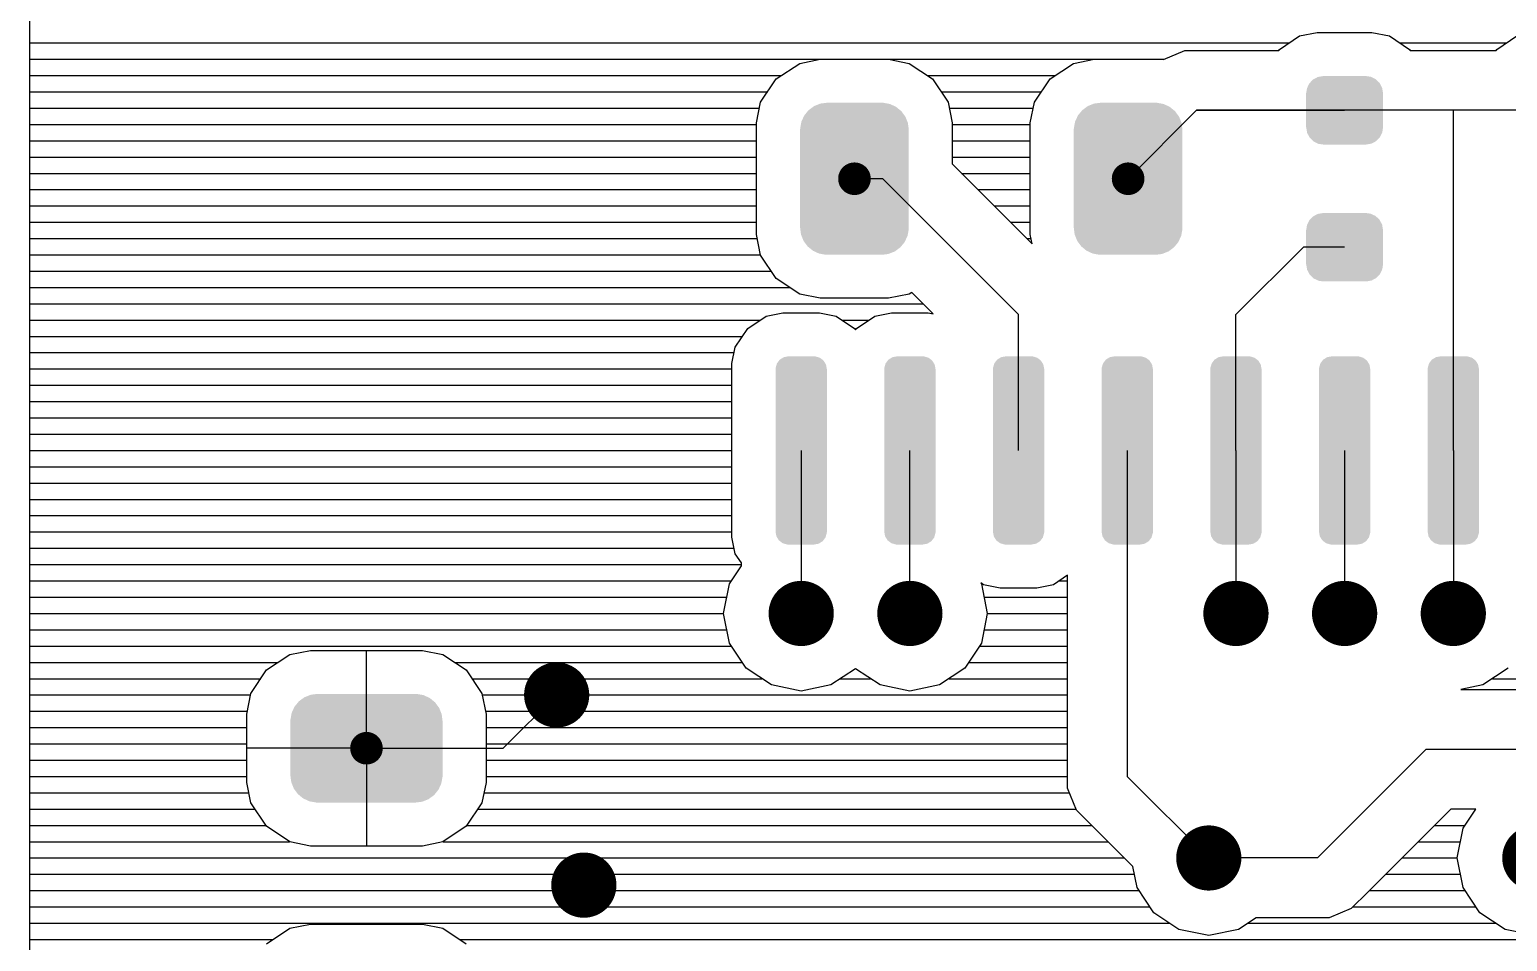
# Model space of a CAD drawing. Extents: x 295 to 953, y 10 to 290.
# Drawn here: x 622.78 to 660.77, y 167.86 to 191.3 of the extents above; entities that cross this region are included whole.
import ezdxf

# ---------------------------------------------------------------- set-up
doc = ezdxf.new("R2010")
doc.units = 0
doc.header["$LTSCALE"] = 5
doc.header["$MEASUREMENT"] = 0
doc.layers.get('0').update_dxf_attribs({"linetype": 'CONTINUOUS', "lineweight": 25})

msp = doc.modelspace()

# ---------------------------------------------------------------- linework, layer by layer
for p, q in [((622.782, 213.668), (622.782, 153.401)), ((654.913, 190.79), (655.427, 191.137)), ((655.427, 191.137), (655.885, 191.226)), ((655.885, 191.226), (657.288, 191.226)), ((657.288, 191.226), (657.746, 191.137)), ((657.746, 191.137), (658.26, 190.79)), ((660.501, 190.79), (661.015, 191.137)), ((622.782, 190.958), (655.17, 190.958)), ((651.929, 190.533), (652.482, 190.763)), ((652.482, 190.763), (654.896, 190.763)), ((654.896, 190.763), (654.913, 190.79)), ((658.003, 190.958), (660.758, 190.958)), ((658.26, 190.79), (658.277, 190.763)), ((658.277, 190.763), (660.484, 190.763)), ((660.484, 190.763), (660.501, 190.79)), ((622.782, 190.539), (651.94, 190.539)), ((641.977, 190.036), (642.58, 190.433)), ((642.58, 190.433), (643.111, 190.539)), ((643.111, 190.539), (644.866, 190.539)), ((644.866, 190.539), (645.391, 190.433)), ((645.391, 190.433), (645.995, 190.036)), ((649.018, 190.036), (649.621, 190.433)), ((649.621, 190.433), (650.147, 190.539)), ((650.147, 190.539), (651.901, 190.539)), ((651.901, 190.539), (651.929, 190.533)), ((622.782, 190.12), (642.111, 190.12)), ((641.575, 189.433), (641.977, 190.036)), ((645.861, 190.12), (649.152, 190.12)), ((645.995, 190.036), (646.397, 189.433)), ((648.615, 189.433), (649.018, 190.036)), ((622.782, 189.701), (641.759, 189.701)), ((646.218, 189.701), (648.794, 189.701)), ((622.782, 189.282), (641.547, 189.282)), ((641.474, 188.902), (641.575, 189.433)), ((646.397, 189.433), (646.503, 188.902)), ((646.425, 189.282), (648.588, 189.282)), ((648.509, 188.902), (648.615, 189.433)), ((651.024, 187.466), (652.784, 189.226)), ((652.784, 189.226), (651.024, 187.466)), ((659.384, 189.226), (652.784, 189.226)), ((652.784, 189.226), (656.59, 189.226)), ((662.178, 189.226), (659.384, 189.226)), ((659.384, 180.481), (659.384, 189.226)), ((622.782, 188.863), (641.474, 188.863)), ((641.474, 186.029), (641.474, 188.902)), ((646.503, 188.902), (646.503, 187.851)), ((646.503, 188.863), (648.509, 188.863)), ((648.509, 186.029), (648.509, 188.902)), ((622.782, 188.444), (641.474, 188.444)), ((646.503, 188.444), (648.509, 188.444)), ((622.782, 188.024), (641.474, 188.024)), ((646.503, 188.024), (648.509, 188.024)), ((646.503, 187.851), (648.56, 185.795)), ((622.782, 187.605), (641.474, 187.605)), ((644.715, 187.466), (643.989, 187.466)), ((648.208, 183.973), (644.715, 187.466)), ((646.743, 187.605), (648.509, 187.605)), ((622.782, 187.186), (641.474, 187.186)), ((647.163, 187.186), (648.509, 187.186)), ((622.782, 186.767), (641.474, 186.767)), ((647.582, 186.767), (648.509, 186.767)), ((622.782, 186.348), (641.474, 186.348)), ((648.001, 186.348), (648.509, 186.348)), ((622.782, 185.929), (641.491, 185.929)), ((641.575, 185.499), (641.474, 186.029)), ((648.42, 185.929), (648.532, 185.929)), ((648.56, 185.795), (648.509, 186.029)), ((622.782, 185.51), (641.575, 185.51)), ((641.977, 184.901), (641.575, 185.499)), ((653.796, 183.973), (655.528, 185.705)), ((656.59, 185.705), (655.528, 185.705)), ((622.782, 185.091), (641.848, 185.091)), ((622.782, 184.672), (642.318, 184.672)), ((642.58, 184.498), (641.977, 184.901)), ((643.111, 184.392), (642.58, 184.498)), ((644.866, 184.392), (643.111, 184.392)), ((645.391, 184.498), (644.866, 184.392)), ((645.464, 184.543), (645.391, 184.498)), ((646.011, 183.995), (645.464, 184.543)), ((622.782, 184.253), (645.754, 184.253)), ((641.245, 183.615), (641.72, 183.934)), ((641.72, 183.934), (642.145, 184.018)), ((642.145, 184.018), (643.089, 184.018)), ((643.089, 184.018), (643.514, 183.934)), ((643.514, 183.934), (643.989, 183.615)), ((644.039, 183.615), (644.514, 183.934)), ((644.514, 183.934), (644.939, 184.018)), ((644.939, 184.018), (645.883, 184.018)), ((645.883, 184.018), (646.011, 183.995)), ((648.208, 180.481), (648.208, 183.973)), ((653.796, 180.481), (653.796, 183.973)), ((622.782, 183.833), (641.569, 183.833)), ((640.921, 183.135), (641.245, 183.615)), ((643.665, 183.833), (644.363, 183.833)), ((643.989, 183.615), (644.017, 183.582)), ((644.017, 183.582), (644.039, 183.615)), ((622.782, 183.414), (641.111, 183.414)), ((640.837, 182.716), (640.921, 183.135)), ((622.782, 182.995), (640.893, 182.995)), ((622.782, 182.576), (640.837, 182.576)), ((640.837, 178.251), (640.837, 182.716)), ((622.782, 182.157), (640.837, 182.157)), ((622.782, 181.738), (640.837, 181.738)), ((622.782, 181.319), (640.837, 181.319)), ((622.782, 180.9), (640.837, 180.9)), ((622.782, 180.481), (640.837, 180.481)), ((642.62, 180.481), (642.62, 176.29)), ((645.414, 176.29), (645.414, 180.481)), ((651.002, 180.481), (651.002, 172.099)), ((653.796, 180.481), (653.796, 176.29)), ((656.59, 180.481), (656.59, 176.29)), ((659.384, 180.481), (659.384, 176.29)), ((622.782, 180.062), (640.837, 180.062)), ((622.782, 179.642), (640.837, 179.642)), ((622.782, 179.223), (640.837, 179.223)), ((622.782, 178.804), (640.837, 178.804)), ((622.782, 178.385), (640.837, 178.385)), ((640.921, 177.826), (640.837, 178.251)), ((622.782, 177.966), (640.893, 177.966)), ((641.083, 177.592), (640.921, 177.826)), ((622.782, 177.547), (641.083, 177.547)), ((640.776, 177.055), (641.083, 177.513)), ((641.083, 177.513), (641.083, 177.592)), ((622.782, 177.128), (640.826, 177.128)), ((640.625, 176.29), (640.776, 177.055)), ((647.308, 177.027), (647.241, 177.078)), ((647.241, 177.078), (647.252, 177.055)), ((647.252, 177.055), (647.403, 176.29)), ((649.465, 177.273), (649.102, 177.027)), ((649.253, 177.128), (649.465, 177.128)), ((649.465, 172.406), (649.465, 177.273)), ((622.782, 176.709), (640.708, 176.709)), ((647.733, 176.943), (647.308, 177.027)), ((647.319, 176.709), (649.465, 176.709)), ((648.677, 176.943), (647.733, 176.943)), ((649.102, 177.027), (648.677, 176.943)), ((622.782, 176.29), (640.625, 176.29)), ((640.776, 175.53), (640.625, 176.29)), ((647.403, 176.29), (647.252, 175.53)), ((647.403, 176.29), (649.465, 176.29)), ((622.782, 175.871), (640.708, 175.871)), ((641.206, 174.881), (640.776, 175.53)), ((647.252, 175.53), (646.822, 174.881)), ((647.319, 175.871), (649.465, 175.871)), ((622.782, 175.451), (640.826, 175.451)), ((628.873, 174.837), (629.477, 175.233)), ((629.477, 175.233), (630.002, 175.34)), ((630.002, 175.34), (632.88, 175.34)), ((631.444, 173.244), (631.444, 175.34)), ((632.88, 175.34), (633.405, 175.233)), ((633.405, 175.233), (634.008, 174.837)), ((647.202, 175.451), (649.465, 175.451)), ((622.782, 175.032), (629.175, 175.032)), ((628.471, 174.233), (628.873, 174.837)), ((633.707, 175.032), (641.105, 175.032)), ((634.008, 174.837), (634.411, 174.233)), ((641.854, 174.451), (641.206, 174.881)), ((644.017, 174.87), (643.38, 174.451)), ((644.648, 174.451), (644.017, 174.87)), ((646.822, 174.881), (646.174, 174.451)), ((646.922, 175.032), (649.465, 175.032)), ((660.792, 174.881), (660.144, 174.451)), ((622.782, 174.613), (628.728, 174.613)), ((634.154, 174.613), (641.608, 174.613)), ((642.62, 174.295), (641.854, 174.451)), ((643.38, 174.451), (642.62, 174.295)), ((643.625, 174.613), (644.402, 174.613)), ((645.414, 174.295), (644.648, 174.451)), ((646.174, 174.451), (645.414, 174.295)), ((646.419, 174.613), (649.465, 174.613)), ((660.144, 174.451), (659.574, 174.334)), ((660.389, 174.613), (662.518, 174.613)), ((622.782, 174.194), (628.465, 174.194)), ((628.37, 173.702), (628.471, 174.233)), ((634.411, 174.233), (634.517, 173.702)), ((634.416, 174.194), (649.465, 174.194)), ((634.958, 172.825), (636.333, 174.194)), ((659.574, 174.334), (662.239, 174.334)), ((622.782, 173.775), (628.381, 173.775)), ((628.37, 171.948), (628.37, 173.702)), ((634.5, 173.775), (649.465, 173.775)), ((634.517, 173.702), (634.517, 171.948)), ((622.782, 173.356), (628.37, 173.356)), ((634.517, 173.356), (649.465, 173.356)), ((622.782, 172.937), (628.37, 172.937)), ((634.517, 172.937), (649.465, 172.937)), ((622.782, 172.518), (628.37, 172.518)), ((631.024, 172.825), (628.37, 172.825)), ((631.444, 172.825), (634.958, 172.825)), ((631.863, 172.825), (634.517, 172.825)), ((634.517, 172.518), (649.465, 172.518)), ((655.891, 170.003), (658.685, 172.797)), ((658.685, 172.797), (662.876, 172.797)), ((631.444, 172.406), (631.444, 170.31)), ((649.465, 171.797), (649.465, 172.406)), ((622.782, 172.099), (628.37, 172.099)), ((628.471, 171.417), (628.37, 171.948)), ((634.517, 171.948), (634.411, 171.417)), ((634.517, 172.099), (649.465, 172.099)), ((649.694, 171.232), (649.465, 171.797)), ((651.002, 172.099), (653.097, 170.003)), ((622.782, 171.68), (628.42, 171.68)), ((628.873, 170.819), (628.471, 171.417)), ((634.411, 171.417), (634.008, 170.819)), ((634.461, 171.68), (649.51, 171.68)), ((622.782, 171.26), (628.577, 171.26)), ((634.305, 171.26), (649.683, 171.26)), ((650.13, 170.797), (649.694, 171.232)), ((659.316, 171.26), (657.193, 169.137)), ((659.965, 171.26), (659.316, 171.26)), ((659.635, 170.769), (659.965, 171.26)), ((622.782, 170.841), (628.856, 170.841)), ((629.477, 170.417), (628.873, 170.819)), ((634.008, 170.819), (633.405, 170.417)), ((634.025, 170.841), (650.085, 170.841)), ((651.147, 169.78), (650.13, 170.797)), ((658.897, 170.841), (659.685, 170.841)), ((659.484, 170.003), (659.635, 170.769)), ((622.782, 170.422), (629.465, 170.422)), ((630.002, 170.31), (629.477, 170.417)), ((632.88, 170.31), (630.002, 170.31)), ((633.405, 170.417), (632.88, 170.31)), ((633.416, 170.422), (650.504, 170.422)), ((658.478, 170.422), (659.568, 170.422)), ((622.782, 170.003), (650.923, 170.003)), ((655.891, 170.003), (653.097, 170.003)), ((658.059, 170.003), (659.484, 170.003)), ((659.635, 169.243), (659.484, 170.003)), ((622.782, 169.584), (651.186, 169.584)), ((651.253, 169.243), (651.147, 169.78)), ((657.64, 169.584), (659.568, 169.584)), ((622.782, 169.165), (651.303, 169.165)), ((651.683, 168.595), (651.253, 169.243)), ((657.193, 169.137), (656.757, 168.701)), ((657.221, 169.165), (659.685, 169.165)), ((660.065, 168.595), (659.635, 169.243)), ((622.782, 168.746), (651.583, 168.746)), ((656.757, 168.701), (656.193, 168.466)), ((656.802, 168.746), (659.965, 168.746)), ((622.782, 168.327), (652.086, 168.327)), ((652.331, 168.165), (651.683, 168.595)), ((654.315, 168.466), (653.857, 168.165)), ((654.103, 168.327), (660.468, 168.327)), ((656.193, 168.466), (654.315, 168.466)), ((660.713, 168.165), (660.065, 168.595)), ((628.873, 167.796), (629.477, 168.198)), ((629.477, 168.198), (630.002, 168.299)), ((630.002, 168.299), (632.88, 168.299)), ((632.88, 168.299), (633.405, 168.198)), ((633.405, 168.198), (634.008, 167.796)), ((653.097, 168.008), (652.331, 168.165)), ((653.857, 168.165), (653.097, 168.008)), ((661.479, 168.008), (660.713, 168.165)), ((622.782, 167.908), (629.046, 167.908)), ((633.835, 167.908), (690.14, 167.908))]:
    msp.add_line(p, q)
for points, const_width in [([(643.779, 187.466, 1), (644.198, 187.466, 1)], 0.419), ([(650.814, 187.466, 1), (651.233, 187.466, 1)], 0.419), ([(642.2, 176.29, 1), (643.039, 176.29, 1)], 0.838), ([(644.994, 176.29, 1), (645.833, 176.29, 1)], 0.838), ([(653.376, 176.29, 1), (654.215, 176.29, 1)], 0.838), ([(656.17, 176.29, 1), (657.009, 176.29, 1)], 0.838), ([(658.964, 176.29, 1), (659.803, 176.29, 1)], 0.838), ([(635.914, 174.194, 1), (636.752, 174.194, 1)], 0.838), ([(631.234, 172.825, 1), (631.653, 172.825, 1)], 0.419), ([(652.678, 170.003, 1), (653.516, 170.003, 1)], 0.838), ([(661.06, 170.003, 1), (661.898, 170.003, 1)], 0.838), ([(636.612, 169.305, 1), (637.451, 169.305, 1)], 0.838)]:
    msp.add_lwpolyline(points, format="xyb", close=True, dxfattribs=dict(const_width=const_width))
for points in [[(655.693, 189.929), (655.778, 190.018), (657.489, 189.929), (657.398, 190.018)], [(655.778, 190.018), (655.794, 190.026), (657.398, 190.018), (657.389, 190.026)], [(655.794, 190.026), (655.901, 190.083), (657.389, 190.026), (657.273, 190.083)], [(655.901, 190.083), (655.928, 190.087), (657.273, 190.083), (657.264, 190.087)], [(655.928, 190.087), (656.039, 190.106), (657.264, 190.087), (657.14, 190.106)], [(655.6, 188.784), (655.6, 189.667), (657.579, 188.784), (657.579, 189.667)], [(655.603, 189.667), (655.621, 189.791), (657.576, 189.667), (657.556, 189.791)], [(655.621, 189.791), (655.628, 189.805), (657.556, 189.791), (657.554, 189.805)], [(655.628, 189.805), (655.681, 189.917), (657.554, 189.805), (657.495, 189.917)], [(655.681, 189.917), (655.693, 189.929), (657.495, 189.917), (657.489, 189.929)], [(642.788, 189.204), (642.809, 189.229), (645.194, 189.204), (645.162, 189.229)], [(642.809, 189.229), (642.926, 189.315), (645.162, 189.229), (645.057, 189.315)], [(642.926, 189.315), (642.951, 189.334), (645.057, 189.315), (645.017, 189.334)], [(642.951, 189.334), (643.09, 189.389), (645.017, 189.334), (644.897, 189.389)], [(643.09, 189.389), (643.115, 189.399), (644.897, 189.389), (644.842, 189.399)], [(643.115, 189.399), (643.283, 189.42), (644.842, 189.399), (644.723, 189.42)], [(643.283, 189.42), (643.29, 189.421), (644.723, 189.42), (644.687, 189.421)], [(649.824, 189.204), (649.844, 189.229), (652.229, 189.204), (652.198, 189.229)], [(649.844, 189.229), (649.962, 189.315), (652.198, 189.229), (652.092, 189.315)], [(649.962, 189.315), (649.987, 189.334), (652.092, 189.315), (652.052, 189.334)], [(649.987, 189.334), (650.125, 189.389), (652.052, 189.334), (651.932, 189.389)], [(650.125, 189.389), (650.15, 189.399), (651.932, 189.389), (651.877, 189.399)], [(650.15, 189.399), (650.318, 189.42), (651.877, 189.399), (651.759, 189.42)], [(650.318, 189.42), (650.325, 189.421), (651.759, 189.42), (651.722, 189.421)], [(642.593, 188.759), (642.618, 188.898), (645.381, 188.759), (645.363, 188.898)], [(642.618, 188.898), (642.624, 188.933), (645.363, 188.898), (645.349, 188.933)], [(642.624, 188.933), (642.683, 189.062), (645.349, 188.933), (645.298, 189.062)], [(642.683, 189.062), (642.698, 189.093), (645.298, 189.062), (645.275, 189.093)], [(642.698, 189.093), (642.788, 189.204), (645.275, 189.093), (645.194, 189.204)], [(649.628, 188.759), (649.653, 188.898), (652.416, 188.759), (652.399, 188.898)], [(649.653, 188.898), (649.659, 188.933), (652.399, 188.898), (652.385, 188.933)], [(649.659, 188.933), (649.719, 189.062), (652.385, 188.933), (652.333, 189.062)], [(649.719, 189.062), (649.733, 189.093), (652.333, 189.062), (652.31, 189.093)], [(649.733, 189.093), (649.824, 189.204), (652.31, 189.093), (652.229, 189.204)], [(642.592, 188.723), (642.593, 188.759), (645.386, 188.723), (645.381, 188.759)], [(642.592, 186.208), (642.592, 188.723), (645.386, 186.208), (645.386, 188.723)], [(649.627, 188.723), (649.628, 188.759), (652.421, 188.723), (652.416, 188.759)], [(649.627, 186.208), (649.627, 188.723), (652.421, 186.208), (652.421, 188.723)], [(655.623, 188.661), (655.603, 188.784), (657.558, 188.661), (657.576, 188.784)], [(655.625, 188.647), (655.623, 188.661), (657.551, 188.647), (657.558, 188.661)], [(655.684, 188.535), (655.625, 188.647), (657.498, 188.535), (657.551, 188.647)], [(655.69, 188.523), (655.684, 188.535), (657.486, 188.523), (657.498, 188.535)], [(655.781, 188.434), (655.69, 188.523), (657.401, 188.434), (657.486, 188.523)], [(655.79, 188.425), (655.781, 188.434), (657.385, 188.425), (657.401, 188.434)], [(655.906, 188.369), (655.79, 188.425), (657.278, 188.369), (657.385, 188.425)], [(655.915, 188.364), (655.906, 188.369), (657.251, 188.364), (657.278, 188.369)], [(656.039, 188.346), (655.915, 188.364), (657.14, 188.346), (657.251, 188.364)], [(655.794, 186.506), (655.901, 186.562), (657.389, 186.506), (657.273, 186.562)], [(655.901, 186.562), (655.928, 186.567), (657.273, 186.562), (657.264, 186.567)], [(655.928, 186.567), (656.039, 186.585), (657.264, 186.567), (657.14, 186.585)], [(642.596, 186.172), (642.592, 186.208), (645.385, 186.172), (645.386, 186.208)], [(642.614, 186.033), (642.596, 186.172), (645.36, 186.033), (645.385, 186.172)], [(649.632, 186.172), (649.627, 186.208), (652.42, 186.172), (652.421, 186.208)], [(649.649, 186.033), (649.632, 186.172), (652.395, 186.033), (652.42, 186.172)], [(655.603, 186.147), (655.621, 186.271), (657.576, 186.147), (657.556, 186.271)], [(655.621, 186.271), (655.628, 186.285), (657.556, 186.271), (657.554, 186.285)], [(655.628, 186.285), (655.681, 186.397), (657.554, 186.285), (657.495, 186.397)], [(655.681, 186.397), (655.693, 186.409), (657.495, 186.397), (657.489, 186.409)], [(655.693, 186.409), (655.778, 186.497), (657.489, 186.409), (657.398, 186.497)], [(655.778, 186.497), (655.794, 186.506), (657.398, 186.497), (657.389, 186.506)], [(642.628, 185.999), (642.614, 186.033), (645.353, 185.999), (645.36, 186.033)], [(642.679, 185.87), (642.628, 185.999), (645.294, 185.87), (645.353, 185.999)], [(642.702, 185.838), (642.679, 185.87), (645.28, 185.838), (645.294, 185.87)], [(642.784, 185.727), (642.702, 185.838), (645.189, 185.727), (645.28, 185.838)], [(649.663, 185.999), (649.649, 186.033), (652.389, 185.999), (652.395, 186.033)], [(649.715, 185.87), (649.663, 185.999), (652.329, 185.87), (652.389, 185.999)], [(649.737, 185.838), (649.715, 185.87), (652.315, 185.838), (652.329, 185.87)], [(649.819, 185.727), (649.737, 185.838), (652.224, 185.727), (652.315, 185.838)], [(655.6, 185.264), (655.6, 186.147), (657.579, 185.264), (657.579, 186.147)], [(642.815, 185.702), (642.784, 185.727), (645.168, 185.702), (645.189, 185.727)], [(642.92, 185.616), (642.815, 185.702), (645.051, 185.616), (645.168, 185.702)], [(642.96, 185.597), (642.92, 185.616), (645.026, 185.597), (645.051, 185.616)], [(643.08, 185.542), (642.96, 185.597), (644.887, 185.542), (645.026, 185.597)], [(643.136, 185.532), (643.08, 185.542), (644.862, 185.532), (644.887, 185.542)], [(643.254, 185.511), (643.136, 185.532), (644.695, 185.511), (644.862, 185.532)], [(643.29, 185.51), (643.254, 185.511), (644.687, 185.51), (644.695, 185.511)], [(649.85, 185.702), (649.819, 185.727), (652.203, 185.702), (652.224, 185.727)], [(649.955, 185.616), (649.85, 185.702), (652.086, 185.616), (652.203, 185.702)], [(649.995, 185.597), (649.955, 185.616), (652.061, 185.597), (652.086, 185.616)], [(650.116, 185.542), (649.995, 185.597), (651.922, 185.542), (652.061, 185.597)], [(650.171, 185.532), (650.116, 185.542), (651.897, 185.532), (651.922, 185.542)], [(650.289, 185.511), (650.171, 185.532), (651.73, 185.511), (651.897, 185.532)], [(650.325, 185.51), (650.289, 185.511), (651.722, 185.51), (651.73, 185.511)], [(655.623, 185.14), (655.603, 185.264), (657.558, 185.14), (657.576, 185.264)], [(655.625, 185.126), (655.623, 185.14), (657.551, 185.126), (657.558, 185.14)], [(655.684, 185.014), (655.625, 185.126), (657.498, 185.014), (657.551, 185.126)], [(655.69, 185.002), (655.684, 185.014), (657.486, 185.002), (657.498, 185.014)], [(655.781, 184.914), (655.69, 185.002), (657.401, 184.914), (657.486, 185.002)], [(655.79, 184.905), (655.781, 184.914), (657.385, 184.905), (657.401, 184.914)], [(655.906, 184.848), (655.79, 184.905), (657.278, 184.848), (657.385, 184.905)], [(655.915, 184.844), (655.906, 184.848), (657.251, 184.844), (657.278, 184.848)], [(656.039, 184.825), (655.915, 184.844), (657.14, 184.825), (657.251, 184.844)], [(641.995, 182.718), (642.051, 182.792), (643.239, 182.718), (643.193, 182.792)], [(642.051, 182.792), (642.068, 182.815), (643.193, 182.792), (643.164, 182.815)], [(642.068, 182.815), (642.15, 182.865), (643.164, 182.815), (643.097, 182.865)], [(642.15, 182.865), (642.171, 182.878), (643.097, 182.865), (643.053, 182.878)], [(642.171, 182.878), (642.282, 182.899), (643.053, 182.878), (642.981, 182.899)], [(642.282, 182.899), (642.29, 182.9), (642.981, 182.899), (642.949, 182.9)], [(644.789, 182.718), (644.845, 182.792), (646.033, 182.718), (645.987, 182.792)], [(644.845, 182.792), (644.862, 182.815), (645.987, 182.792), (645.958, 182.815)], [(644.862, 182.815), (644.944, 182.865), (645.958, 182.815), (645.891, 182.865)], [(644.944, 182.865), (644.965, 182.878), (645.891, 182.865), (645.847, 182.878)], [(644.965, 182.878), (645.076, 182.899), (645.847, 182.878), (645.775, 182.899)], [(645.076, 182.899), (645.084, 182.9), (645.775, 182.899), (645.743, 182.9)], [(647.583, 182.718), (647.639, 182.792), (648.827, 182.718), (648.781, 182.792)], [(647.639, 182.792), (647.656, 182.815), (648.781, 182.792), (648.752, 182.815)], [(647.656, 182.815), (647.738, 182.865), (648.752, 182.815), (648.685, 182.865)], [(647.738, 182.865), (647.759, 182.878), (648.685, 182.865), (648.641, 182.878)], [(647.759, 182.878), (647.87, 182.899), (648.641, 182.878), (648.569, 182.899)], [(647.87, 182.899), (647.878, 182.9), (648.569, 182.899), (648.537, 182.9)], [(650.377, 182.718), (650.433, 182.792), (651.621, 182.718), (651.575, 182.792)], [(650.433, 182.792), (650.45, 182.815), (651.575, 182.792), (651.546, 182.815)], [(650.45, 182.815), (650.532, 182.865), (651.546, 182.815), (651.479, 182.865)], [(650.532, 182.865), (650.553, 182.878), (651.479, 182.865), (651.435, 182.878)], [(650.553, 182.878), (650.664, 182.899), (651.435, 182.878), (651.363, 182.899)], [(650.664, 182.899), (650.672, 182.9), (651.363, 182.899), (651.331, 182.9)], [(653.171, 182.718), (653.227, 182.792), (654.415, 182.718), (654.369, 182.792)], [(653.227, 182.792), (653.244, 182.815), (654.369, 182.792), (654.34, 182.815)], [(653.244, 182.815), (653.326, 182.865), (654.34, 182.815), (654.273, 182.865)], [(653.326, 182.865), (653.347, 182.878), (654.273, 182.865), (654.229, 182.878)], [(653.347, 182.878), (653.458, 182.899), (654.229, 182.878), (654.157, 182.899)], [(653.458, 182.899), (653.466, 182.9), (654.157, 182.899), (654.125, 182.9)], [(655.965, 182.718), (656.021, 182.792), (657.209, 182.718), (657.163, 182.792)], [(656.021, 182.792), (656.038, 182.815), (657.163, 182.792), (657.134, 182.815)], [(656.038, 182.815), (656.12, 182.865), (657.134, 182.815), (657.067, 182.865)], [(656.12, 182.865), (656.141, 182.878), (657.067, 182.865), (657.023, 182.878)], [(656.141, 182.878), (656.252, 182.899), (657.023, 182.878), (656.951, 182.899)], [(656.252, 182.899), (656.26, 182.9), (656.951, 182.899), (656.919, 182.9)], [(658.759, 182.718), (658.815, 182.792), (660.003, 182.718), (659.957, 182.792)], [(658.815, 182.792), (658.832, 182.815), (659.957, 182.792), (659.928, 182.815)], [(658.832, 182.815), (658.914, 182.865), (659.928, 182.815), (659.861, 182.865)], [(658.914, 182.865), (658.935, 182.878), (659.861, 182.865), (659.817, 182.878)], [(658.935, 182.878), (659.046, 182.899), (659.817, 182.878), (659.745, 182.899)], [(659.046, 182.899), (659.054, 182.9), (659.745, 182.899), (659.713, 182.9)], [(641.96, 182.571), (641.962, 182.602), (643.279, 182.571), (643.273, 182.602)], [(641.96, 178.391), (641.96, 182.571), (643.279, 178.391), (643.279, 182.571)], [(641.962, 182.602), (641.987, 182.689), (643.273, 182.602), (643.257, 182.689)], [(641.987, 182.689), (641.995, 182.718), (643.257, 182.689), (643.239, 182.718)], [(644.754, 182.571), (644.756, 182.602), (646.073, 182.571), (646.067, 182.602)], [(644.754, 178.391), (644.754, 182.571), (646.073, 178.391), (646.073, 182.571)], [(644.756, 182.602), (644.781, 182.689), (646.067, 182.602), (646.051, 182.689)], [(644.781, 182.689), (644.789, 182.718), (646.051, 182.689), (646.033, 182.718)], [(647.548, 182.571), (647.55, 182.602), (648.867, 182.571), (648.861, 182.602)], [(647.548, 178.391), (647.548, 182.571), (648.867, 178.391), (648.867, 182.571)], [(647.55, 182.602), (647.575, 182.689), (648.861, 182.602), (648.845, 182.689)], [(647.575, 182.689), (647.583, 182.718), (648.845, 182.689), (648.827, 182.718)], [(650.342, 182.571), (650.344, 182.602), (651.661, 182.571), (651.655, 182.602)], [(650.342, 178.391), (650.342, 182.571), (651.661, 178.391), (651.661, 182.571)], [(650.344, 182.602), (650.369, 182.689), (651.655, 182.602), (651.639, 182.689)], [(650.369, 182.689), (650.377, 182.718), (651.639, 182.689), (651.621, 182.718)], [(653.136, 182.571), (653.138, 182.602), (654.455, 182.571), (654.449, 182.602)], [(653.136, 178.391), (653.136, 182.571), (654.455, 178.391), (654.455, 182.571)], [(653.138, 182.602), (653.163, 182.689), (654.449, 182.602), (654.433, 182.689)], [(653.163, 182.689), (653.171, 182.718), (654.433, 182.689), (654.415, 182.718)], [(655.93, 182.571), (655.932, 182.602), (657.249, 182.571), (657.243, 182.602)], [(655.93, 178.391), (655.93, 182.571), (657.249, 178.391), (657.249, 182.571)], [(655.932, 182.602), (655.957, 182.689), (657.243, 182.602), (657.227, 182.689)], [(655.957, 182.689), (655.965, 182.718), (657.227, 182.689), (657.209, 182.718)], [(658.724, 182.571), (658.726, 182.602), (660.043, 182.571), (660.037, 182.602)], [(658.724, 178.391), (658.724, 182.571), (660.043, 178.391), (660.043, 182.571)], [(658.726, 182.602), (658.751, 182.689), (660.037, 182.602), (660.021, 182.689)], [(658.751, 182.689), (658.759, 182.718), (660.021, 182.689), (660.003, 182.718)], [(641.966, 178.359), (641.96, 178.391), (643.277, 178.359), (643.279, 178.391)], [(641.982, 178.272), (641.966, 178.359), (643.252, 178.272), (643.277, 178.359)], [(642, 178.243), (641.982, 178.272), (643.244, 178.243), (643.252, 178.272)], [(642.046, 178.169), (642, 178.243), (643.188, 178.169), (643.244, 178.243)], [(644.76, 178.359), (644.754, 178.391), (646.071, 178.359), (646.073, 178.391)], [(644.776, 178.272), (644.76, 178.359), (646.046, 178.272), (646.071, 178.359)], [(644.794, 178.243), (644.776, 178.272), (646.038, 178.243), (646.046, 178.272)], [(644.84, 178.169), (644.794, 178.243), (645.982, 178.169), (646.038, 178.243)], [(647.554, 178.359), (647.548, 178.391), (648.865, 178.359), (648.867, 178.391)], [(647.57, 178.272), (647.554, 178.359), (648.84, 178.272), (648.865, 178.359)], [(647.588, 178.243), (647.57, 178.272), (648.832, 178.243), (648.84, 178.272)], [(647.634, 178.169), (647.588, 178.243), (648.776, 178.169), (648.832, 178.243)], [(650.348, 178.359), (650.342, 178.391), (651.659, 178.359), (651.661, 178.391)], [(650.364, 178.272), (650.348, 178.359), (651.634, 178.272), (651.659, 178.359)], [(650.382, 178.243), (650.364, 178.272), (651.626, 178.243), (651.634, 178.272)], [(650.428, 178.169), (650.382, 178.243), (651.57, 178.169), (651.626, 178.243)], [(653.142, 178.359), (653.136, 178.391), (654.453, 178.359), (654.455, 178.391)], [(653.158, 178.272), (653.142, 178.359), (654.428, 178.272), (654.453, 178.359)], [(653.176, 178.243), (653.158, 178.272), (654.42, 178.243), (654.428, 178.272)], [(653.222, 178.169), (653.176, 178.243), (654.364, 178.169), (654.42, 178.243)], [(655.936, 178.359), (655.93, 178.391), (657.247, 178.359), (657.249, 178.391)], [(655.952, 178.272), (655.936, 178.359), (657.222, 178.272), (657.247, 178.359)], [(655.97, 178.243), (655.952, 178.272), (657.214, 178.243), (657.222, 178.272)], [(656.016, 178.169), (655.97, 178.243), (657.158, 178.169), (657.214, 178.243)], [(658.73, 178.359), (658.724, 178.391), (660.041, 178.359), (660.043, 178.391)], [(658.746, 178.272), (658.73, 178.359), (660.016, 178.272), (660.041, 178.359)], [(658.764, 178.243), (658.746, 178.272), (660.008, 178.243), (660.016, 178.272)], [(658.81, 178.169), (658.764, 178.243), (659.952, 178.169), (660.008, 178.243)], [(642.075, 178.147), (642.046, 178.169), (643.171, 178.147), (643.188, 178.169)], [(642.142, 178.096), (642.075, 178.147), (643.089, 178.096), (643.171, 178.147)], [(642.187, 178.083), (642.142, 178.096), (643.068, 178.083), (643.089, 178.096)], [(642.258, 178.063), (642.187, 178.083), (642.957, 178.063), (643.068, 178.083)], [(642.29, 178.061), (642.258, 178.063), (642.949, 178.061), (642.957, 178.063)], [(644.869, 178.147), (644.84, 178.169), (645.965, 178.147), (645.982, 178.169)], [(644.936, 178.096), (644.869, 178.147), (645.883, 178.096), (645.965, 178.147)], [(644.981, 178.083), (644.936, 178.096), (645.862, 178.083), (645.883, 178.096)], [(645.052, 178.063), (644.981, 178.083), (645.751, 178.063), (645.862, 178.083)], [(645.084, 178.061), (645.052, 178.063), (645.743, 178.061), (645.751, 178.063)], [(647.663, 178.147), (647.634, 178.169), (648.759, 178.147), (648.776, 178.169)], [(647.73, 178.096), (647.663, 178.147), (648.677, 178.096), (648.759, 178.147)], [(647.775, 178.083), (647.73, 178.096), (648.656, 178.083), (648.677, 178.096)], [(647.846, 178.063), (647.775, 178.083), (648.545, 178.063), (648.656, 178.083)], [(647.878, 178.061), (647.846, 178.063), (648.537, 178.061), (648.545, 178.063)], [(650.457, 178.147), (650.428, 178.169), (651.553, 178.147), (651.57, 178.169)], [(650.524, 178.096), (650.457, 178.147), (651.471, 178.096), (651.553, 178.147)], [(650.569, 178.083), (650.524, 178.096), (651.45, 178.083), (651.471, 178.096)], [(650.64, 178.063), (650.569, 178.083), (651.339, 178.063), (651.45, 178.083)], [(650.672, 178.061), (650.64, 178.063), (651.331, 178.061), (651.339, 178.063)], [(653.251, 178.147), (653.222, 178.169), (654.347, 178.147), (654.364, 178.169)], [(653.318, 178.096), (653.251, 178.147), (654.265, 178.096), (654.347, 178.147)], [(653.363, 178.083), (653.318, 178.096), (654.244, 178.083), (654.265, 178.096)], [(653.434, 178.063), (653.363, 178.083), (654.133, 178.063), (654.244, 178.083)], [(653.466, 178.061), (653.434, 178.063), (654.125, 178.061), (654.133, 178.063)], [(656.045, 178.147), (656.016, 178.169), (657.141, 178.147), (657.158, 178.169)], [(656.112, 178.096), (656.045, 178.147), (657.059, 178.096), (657.141, 178.147)], [(656.157, 178.083), (656.112, 178.096), (657.038, 178.083), (657.059, 178.096)], [(656.228, 178.063), (656.157, 178.083), (656.927, 178.063), (657.038, 178.083)], [(656.26, 178.061), (656.228, 178.063), (656.919, 178.061), (656.927, 178.063)], [(658.839, 178.147), (658.81, 178.169), (659.935, 178.147), (659.952, 178.169)], [(658.906, 178.096), (658.839, 178.147), (659.853, 178.096), (659.935, 178.147)], [(658.951, 178.083), (658.906, 178.096), (659.832, 178.083), (659.853, 178.096)], [(659.022, 178.063), (658.951, 178.083), (659.721, 178.063), (659.832, 178.083)], [(659.054, 178.061), (659.022, 178.063), (659.713, 178.061), (659.721, 178.063)], [(629.684, 174.004), (629.705, 174.03), (633.207, 174.004), (633.176, 174.03)], [(629.705, 174.03), (629.822, 174.116), (633.176, 174.03), (633.071, 174.116)], [(629.822, 174.116), (629.848, 174.134), (633.071, 174.116), (633.031, 174.134)], [(629.848, 174.134), (629.986, 174.19), (633.031, 174.134), (632.911, 174.19)], [(629.986, 174.19), (630.011, 174.2), (632.911, 174.19), (632.855, 174.2)], [(630.011, 174.2), (630.179, 174.221), (632.855, 174.2), (632.737, 174.221)], [(630.179, 174.221), (630.186, 174.222), (632.737, 174.221), (632.701, 174.222)], [(629.489, 173.56), (629.514, 173.698), (633.395, 173.56), (633.377, 173.698)], [(629.514, 173.698), (629.52, 173.733), (633.377, 173.698), (633.363, 173.733)], [(629.52, 173.733), (629.579, 173.862), (633.363, 173.733), (633.312, 173.862)], [(629.579, 173.862), (629.594, 173.893), (633.312, 173.862), (633.289, 173.893)], [(629.594, 173.893), (629.684, 174.004), (633.289, 173.893), (633.207, 174.004)], [(629.488, 173.524), (629.489, 173.56), (633.399, 173.524), (633.395, 173.56)], [(629.488, 172.127), (629.488, 173.524), (633.399, 172.127), (633.399, 173.524)], [(629.492, 172.09), (629.488, 172.127), (633.398, 172.09), (633.399, 172.127)], [(629.51, 171.952), (629.492, 172.09), (633.373, 171.952), (633.398, 172.09)], [(629.524, 171.917), (629.51, 171.952), (633.367, 171.917), (633.373, 171.952)], [(629.575, 171.788), (629.524, 171.917), (633.308, 171.788), (633.367, 171.917)], [(629.598, 171.757), (629.575, 171.788), (633.293, 171.757), (633.308, 171.788)], [(629.68, 171.646), (629.598, 171.757), (633.203, 171.646), (633.293, 171.757)], [(629.711, 171.62), (629.68, 171.646), (633.182, 171.62), (633.203, 171.646)], [(629.816, 171.534), (629.711, 171.62), (633.065, 171.534), (633.182, 171.62)], [(629.856, 171.516), (629.816, 171.534), (633.04, 171.516), (633.065, 171.534)], [(629.976, 171.46), (629.856, 171.516), (632.901, 171.46), (633.04, 171.516)], [(630.032, 171.45), (629.976, 171.46), (632.876, 171.45), (632.901, 171.46)], [(630.15, 171.429), (630.032, 171.45), (632.708, 171.429), (632.876, 171.45)], [(630.186, 171.428), (630.15, 171.429), (632.701, 171.428), (632.708, 171.429)]]:
    msp.add_solid(points)

doc.saveas('drawing.dxf')
